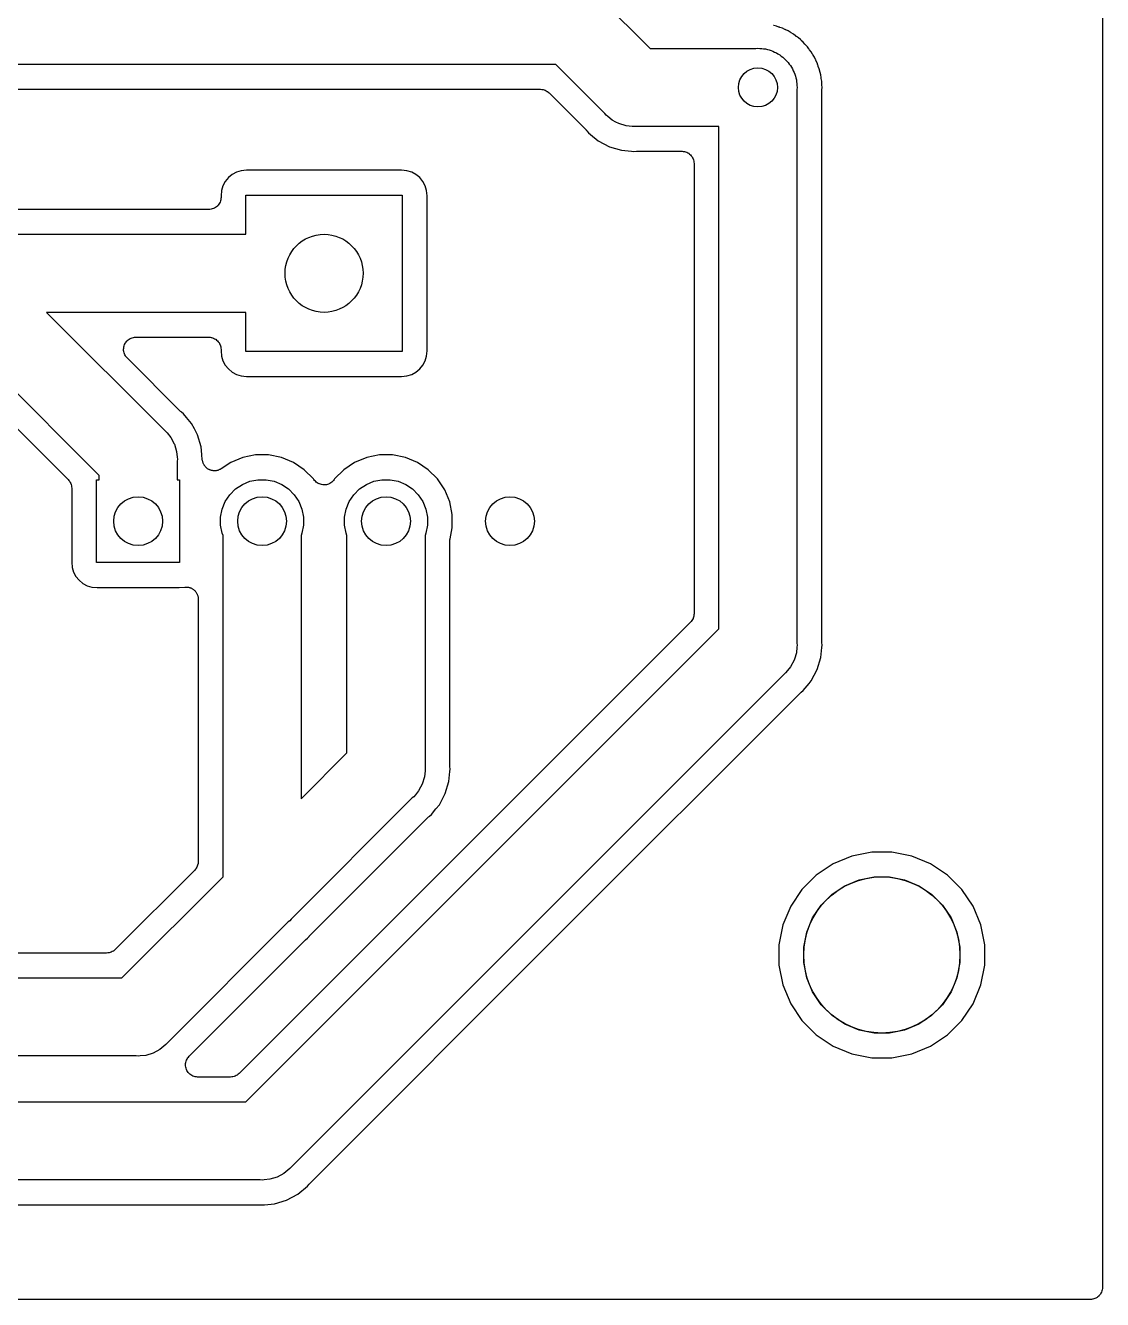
# Model space of a CAD drawing. Extents: x 42.5 to 107.4, y -118.8 to -66.6.
# Drawn here: x 85.32 to 107.39, y -118.82 to -92.71 of the extents above; entities that cross this region are included whole.
import ezdxf

# ---------------------------------------------------------------- set-up
doc = ezdxf.new("R2010")
doc.units = 0
doc.layers.add('BLACK', color=7, linetype='CONTINUOUS')

msp = doc.modelspace()

# ---------------------------------------------------------------- linework, layer by layer
at = {"layer": 'BLACK', "linetype": 'CONTINUOUS'}
for p, q in [((107.392, -66.848), (107.392, -118.572)), ((97.1135, -92.1721), (98.1214, -93.18)), ((100.657, -92.7114), (100.647, -92.7082)), ((100.66, -92.7121), (100.657, -92.7114)), ((100.712, -92.7223), (100.66, -92.7121)), ((100.76, -92.7423), (100.712, -92.7223)), ((100.77, -92.7453), (100.76, -92.7423)), ((100.78, -92.7495), (100.77, -92.7453)), ((100.783, -92.7505), (100.78, -92.7495)), ((100.833, -92.7657), (100.783, -92.7505)), ((100.879, -92.7904), (100.833, -92.7657)), ((100.889, -92.7944), (100.879, -92.7904)), ((100.898, -92.7995), (100.889, -92.7944)), ((100.901, -92.8009), (100.898, -92.7995)), ((100.95, -92.8209), (100.901, -92.8009)), ((100.993, -92.8499), (100.95, -92.8209)), ((101.002, -92.8549), (100.993, -92.8499)), ((101.011, -92.8609), (101.002, -92.8549)), ((101.014, -92.8625), (101.011, -92.8609)), ((101.06, -92.8872), (101.014, -92.8625)), ((101.101, -92.9203), (101.06, -92.8872)), ((101.109, -92.9262), (101.101, -92.9203)), ((101.117, -92.933), (101.109, -92.9262)), ((101.12, -92.935), (101.117, -92.933)), ((101.164, -92.964), (101.12, -92.935)), ((98.1214, -93.18), (100.291, -93.18)), ((100.291, -93.18), (100.33, -93.1761)), ((100.33, -93.1761), (100.369, -93.18)), ((100.369, -93.18), (100.409, -93.18)), ((100.409, -93.18), (100.448, -93.1877)), ((100.448, -93.1877), (100.487, -93.1916)), ((100.487, -93.1916), (100.525, -93.203)), ((100.525, -93.203), (100.563, -93.2107)), ((100.563, -93.2107), (100.6, -93.2259)), ((101.201, -93.001), (101.164, -92.964)), ((101.209, -93.0077), (101.201, -93.001)), ((101.216, -93.0152), (101.209, -93.0077)), ((101.219, -93.0175), (101.216, -93.0152)), ((101.259, -93.0506), (101.219, -93.0175)), ((101.293, -93.0911), (101.259, -93.0506)), ((101.3, -93.0985), (101.293, -93.0911)), ((101.307, -93.1067), (101.3, -93.0985)), ((101.309, -93.1092), (101.307, -93.1067)), ((101.346, -93.1462), (101.309, -93.1092)), ((101.375, -93.1897), (101.346, -93.1462)), ((101.382, -93.1978), (101.375, -93.1897)), ((101.387, -93.2067), (101.382, -93.1978)), ((101.39, -93.2094), (101.387, -93.2067)), ((101.423, -93.2498), (101.39, -93.2094)), ((100.6, -93.2259), (100.638, -93.2373)), ((100.638, -93.2373), (100.672, -93.2559)), ((100.672, -93.2559), (100.709, -93.271)), ((100.709, -93.271), (100.742, -93.293)), ((100.742, -93.293), (100.777, -93.3116)), ((100.777, -93.3116), (100.807, -93.3367)), ((100.807, -93.3367), (100.84, -93.3586)), ((100.84, -93.3586), (100.868, -93.3865)), ((100.868, -93.3865), (100.898, -93.4116)), ((100.898, -93.4116), (100.923, -93.4421)), ((100.923, -93.4421), (100.951, -93.47)), ((100.951, -93.47), (100.973, -93.5029)), ((101.447, -93.2959), (101.423, -93.2498)), ((101.453, -93.3047), (101.447, -93.2959)), ((101.458, -93.314), (101.453, -93.3047)), ((101.46, -93.317), (101.458, -93.314)), ((101.489, -93.3604), (101.46, -93.317)), ((101.509, -93.4087), (101.489, -93.3604)), ((101.514, -93.418), (101.509, -93.4087)), ((101.518, -93.4278), (101.514, -93.418)), ((101.52, -93.4309), (101.518, -93.4278)), ((101.544, -93.477), (101.52, -93.4309)), ((101.559, -93.5271), (101.544, -93.477)), ((96.1886, -93.51), (78.7793, -93.51)), ((97.1965, -94.5179), (96.1886, -93.51)), ((100.973, -93.5029), (100.998, -93.5334)), ((100.998, -93.5334), (101.017, -93.5682)), ((101.017, -93.5682), (101.039, -93.6011)), ((101.039, -93.6011), (101.054, -93.6376)), ((101.054, -93.6376), (101.073, -93.6724)), ((101.073, -93.6724), (101.084, -93.7102)), ((101.084, -93.7102), (101.099, -93.7466)), ((101.563, -93.5368), (101.559, -93.5271)), ((101.566, -93.5469), (101.563, -93.5368)), ((101.568, -93.5502), (101.566, -93.5469)), ((101.588, -93.5985), (101.568, -93.5502)), ((101.598, -93.6497), (101.588, -93.5985)), ((101.601, -93.6598), (101.598, -93.6497)), ((101.603, -93.6702), (101.601, -93.6598)), ((101.604, -93.6735), (101.603, -93.6702)), ((101.619, -93.7236), (101.604, -93.6735)), ((101.624, -93.7756), (101.619, -93.7236)), ((101.099, -93.7466), (101.107, -93.7854)), ((101.107, -93.7854), (101.118, -93.8232)), ((101.118, -93.8232), (101.122, -93.8625)), ((101.122, -93.8625), (101.13, -93.9012)), ((101.13, -93.9012), (101.13, -93.9407)), ((101.13, -93.9407), (101.134, -93.98)), ((101.134, -93.98), (101.13, -94.0193)), ((101.626, -93.786), (101.624, -93.7756)), ((101.627, -93.7965), (101.626, -93.786)), ((101.628, -93.7999), (101.627, -93.7965)), ((101.638, -93.8512), (101.628, -93.7999)), ((101.638, -93.9035), (101.638, -93.8512)), ((101.639, -93.914), (101.638, -93.9035)), ((101.639, -93.9245), (101.639, -93.914)), ((101.639, -93.928), (101.639, -93.9245)), ((101.644, -93.98), (101.639, -93.928)), ((101.639, -94.032), (101.644, -93.98)), ((78.8165, -94.018), (95.8747, -94.018)), ((95.8747, -94.018), (95.8755, -94.018)), ((95.8755, -94.018), (95.8755, -94.018)), ((95.8755, -94.018), (95.8756, -94.018)), ((95.8756, -94.018), (95.8781, -94.018)), ((95.8781, -94.018), (95.9011, -94.0206)), ((95.9011, -94.0206), (95.9241, -94.0229)), ((95.9241, -94.0229), (95.9253, -94.0233)), ((95.9253, -94.0233), (95.9266, -94.0235)), ((95.9266, -94.0235), (95.9486, -94.0304)), ((95.9486, -94.0304), (95.9707, -94.0372)), ((95.9707, -94.0372), (95.9719, -94.0378)), ((95.9719, -94.0378), (95.9731, -94.0382)), ((95.9731, -94.0382), (95.9933, -94.0493)), ((95.9933, -94.0493), (96.0137, -94.0603)), ((96.0137, -94.0603), (96.0147, -94.0611)), ((96.0147, -94.0611), (96.0159, -94.0617)), ((96.0159, -94.0617), (96.0336, -94.0765)), ((96.0336, -94.0765), (96.0514, -94.0912)), ((96.0514, -94.0912), (96.811, -94.8508)), ((101.13, -94.0193), (101.13, -105.371)), ((101.638, -94.053), (101.639, -94.0426)), ((101.638, -94.0565), (101.638, -94.053)), ((101.638, -105.333), (101.638, -94.0565)), ((101.639, -94.0426), (101.639, -94.032)), ((97.2216, -94.5484), (97.1965, -94.5179)), ((97.2521, -94.5735), (97.2216, -94.5484)), ((97.3434, -94.6484), (97.2521, -94.5735)), ((97.4193, -94.689), (97.3434, -94.6484)), ((97.4824, -94.7227), (97.4193, -94.689)), ((97.6332, -94.7684), (97.4824, -94.7227)), ((97.7507, -94.78), (97.6332, -94.7684)), ((97.79, -94.7839), (97.7507, -94.78)), ((97.7507, -94.78), (97.7507, -94.78)), ((97.8293, -94.78), (97.79, -94.7839)), ((99.53, -94.78), (97.8293, -94.78)), ((99.53, -105.079), (99.53, -94.78)), ((96.811, -94.8508), (96.8134, -94.8533)), ((96.8134, -94.8533), (96.82, -94.8615)), ((96.82, -94.8615), (96.8275, -94.869)), ((96.8275, -94.869), (96.8606, -94.9094)), ((96.8606, -94.9094), (96.901, -94.9425)), ((96.901, -94.9425), (96.901, -94.9425)), ((96.901, -94.9425), (97.0598, -95.0728)), ((97.0598, -95.0728), (97.287, -95.1943)), ((97.287, -95.1943), (97.5336, -95.2691)), ((97.5336, -95.2691), (97.738, -95.2892)), ((97.738, -95.2892), (97.738, -95.2892)), ((97.738, -95.2892), (97.79, -95.2943)), ((97.79, -95.2943), (97.842, -95.2892)), ((97.842, -95.2892), (97.8455, -95.2889)), ((97.8455, -95.2889), (97.856, -95.289)), ((97.856, -95.289), (97.8665, -95.288)), ((97.8665, -95.288), (98.772, -95.288)), ((98.772, -95.288), (98.7737, -95.288)), ((98.7737, -95.288), (98.7737, -95.288)), ((98.7737, -95.288), (98.7738, -95.288)), ((98.7738, -95.288), (98.7755, -95.288)), ((98.7755, -95.288), (98.7989, -95.2906)), ((98.7989, -95.2906), (98.8223, -95.2931)), ((98.8223, -95.2931), (98.8231, -95.2934)), ((98.8231, -95.2934), (98.824, -95.2935)), ((98.824, -95.2935), (98.8464, -95.3006)), ((98.8464, -95.3006), (98.8689, -95.3075)), ((98.8689, -95.3075), (98.8697, -95.308)), ((98.8697, -95.308), (98.8705, -95.3082)), ((98.8705, -95.3082), (98.8911, -95.3195)), ((98.8911, -95.3195), (98.9118, -95.3307)), ((98.9118, -95.3307), (98.9125, -95.3313)), ((98.9125, -95.3313), (98.9132, -95.3317)), ((98.9132, -95.3317), (98.9313, -95.3468)), ((98.9313, -95.3468), (98.9494, -95.3618)), ((98.9494, -95.3618), (98.9499, -95.3625)), ((98.9499, -95.3625), (98.9506, -95.3631)), ((98.9506, -95.3631), (98.9653, -95.3814)), ((98.9653, -95.3814), (98.9802, -95.3997)), ((98.9802, -95.3997), (98.9806, -95.4004)), ((98.9806, -95.4004), (98.9812, -95.4011)), ((98.9812, -95.4011), (98.9921, -95.4219)), ((98.9921, -95.4219), (99.0031, -95.4427)), ((99.0031, -95.4427), (99.0034, -95.4436)), ((99.0034, -95.4436), (99.0038, -95.4443)), ((99.0038, -95.4443), (99.0104, -95.4669)), ((99.0104, -95.4669), (99.0172, -95.4894)), ((99.0172, -95.4894), (99.0173, -95.4903)), ((99.0173, -95.4903), (99.0176, -95.4912)), ((99.0176, -95.4912), (99.0197, -95.5146)), ((99.0197, -95.5146), (99.022, -95.538)), ((99.022, -95.538), (99.022, -104.765)), ((89.5564, -95.7656), (89.4791, -95.8291)), ((89.6447, -95.7184), (89.5564, -95.7656)), ((89.7404, -95.6894), (89.6447, -95.7184)), ((89.8523, -95.6783), (89.7404, -95.6894)), ((93.0277, -95.6783), (89.8523, -95.6783)), ((93.1396, -95.6894), (93.0277, -95.6783)), ((93.2353, -95.7184), (93.1396, -95.6894)), ((93.3236, -95.7656), (93.2353, -95.7184)), ((93.4009, -95.8291), (93.3236, -95.7656)), ((89.3684, -95.9947), (89.3394, -96.0904)), ((89.4156, -95.9064), (89.3684, -95.9947)), ((89.4791, -95.8291), (89.4156, -95.9064)), ((93.4644, -95.9064), (93.4009, -95.8291)), ((93.5116, -95.9947), (93.4644, -95.9064)), ((93.5406, -96.0904), (93.5116, -95.9947)), ((89.2968, -96.3511), (89.2856, -96.3718)), ((89.3081, -96.3305), (89.2968, -96.3511)), ((89.3084, -96.3297), (89.3081, -96.3305)), ((89.3088, -96.3289), (89.3084, -96.3297)), ((89.3158, -96.3064), (89.3088, -96.3289)), ((89.3229, -96.284), (89.3158, -96.3064)), ((89.323, -96.2831), (89.3229, -96.284)), ((89.3232, -96.2823), (89.323, -96.2831)), ((89.3257, -96.2589), (89.3232, -96.2823)), ((89.3283, -96.2355), (89.3257, -96.2589)), ((89.3394, -96.0904), (89.3283, -96.2023)), ((89.3283, -96.2023), (89.3283, -96.232)), ((89.3283, -96.232), (89.3283, -96.2337)), ((89.3283, -96.2337), (89.3283, -96.2337)), ((89.3283, -96.2337), (89.3283, -96.2338)), ((89.3283, -96.2338), (89.3283, -96.2355)), ((89.84, -96.19), (93.04, -96.19)), ((89.84, -96.99), (89.84, -96.19)), ((93.04, -96.19), (93.04, -99.39)), ((93.5517, -96.2023), (93.5406, -96.0904)), ((93.5517, -99.3777), (93.5517, -96.2023)), ((89.0783, -96.482), (83.8965, -96.482)), ((89.1017, -96.4797), (89.0783, -96.482)), ((89.1252, -96.4776), (89.1017, -96.4797)), ((89.126, -96.4773), (89.1252, -96.4776)), ((89.1269, -96.4772), (89.126, -96.4773)), ((89.1495, -96.4704), (89.1269, -96.4772)), ((89.172, -96.4638), (89.1495, -96.4704)), ((89.1728, -96.4634), (89.172, -96.4638)), ((89.1736, -96.4631), (89.1728, -96.4634)), ((89.1944, -96.4521), (89.1736, -96.4631)), ((89.2152, -96.4412), (89.1944, -96.4521)), ((89.2159, -96.4406), (89.2152, -96.4412)), ((89.2167, -96.4402), (89.2159, -96.4406)), ((89.2349, -96.4253), (89.2167, -96.4402)), ((89.2532, -96.4106), (89.2349, -96.4253)), ((89.2538, -96.4099), (89.2532, -96.4106)), ((89.2545, -96.4094), (89.2538, -96.4099)), ((89.2695, -96.3913), (89.2545, -96.4094)), ((89.2846, -96.3732), (89.2695, -96.3913)), ((89.285, -96.3725), (89.2846, -96.3732)), ((89.2856, -96.3718), (89.285, -96.3725)), ((83.8593, -96.99), (89.84, -96.99)), ((86.83, -101.931), (83.4886, -98.59)), ((89.84, -98.59), (85.7514, -98.59)), ((85.7514, -98.59), (88.1679, -101.007)), ((89.84, -99.39), (89.84, -98.59)), ((83.3514, -99.1712), (86.1951, -102.015)), ((87.3627, -99.2292), (87.3741, -99.2082)), ((87.3741, -99.2082), (87.3744, -99.2079)), ((87.3744, -99.2079), (87.3746, -99.2075)), ((87.3746, -99.2075), (87.3899, -99.1891)), ((87.3899, -99.1891), (87.4052, -99.1706)), ((87.4052, -99.1706), (87.4055, -99.1703)), ((87.4055, -99.1703), (87.4058, -99.17)), ((87.4058, -99.17), (87.4245, -99.1549)), ((87.4245, -99.1549), (87.443, -99.1398)), ((87.443, -99.1398), (87.4434, -99.1396)), ((87.4434, -99.1396), (87.4437, -99.1393)), ((87.4437, -99.1393), (87.4649, -99.1281)), ((87.4649, -99.1281), (87.4861, -99.1169)), ((87.4861, -99.1169), (87.4865, -99.1167)), ((87.4865, -99.1167), (87.4869, -99.1165)), ((87.4869, -99.1165), (87.5097, -99.1097)), ((87.5097, -99.1097), (87.5328, -99.1028)), ((87.5328, -99.1028), (87.5332, -99.1027)), ((87.5332, -99.1027), (87.5336, -99.1026)), ((87.5336, -99.1026), (87.5574, -99.1003)), ((87.5574, -99.1003), (87.5813, -99.098)), ((87.5813, -99.098), (89.0783, -99.098)), ((89.0783, -99.098), (89.08, -99.098)), ((89.08, -99.098), (89.0801, -99.098)), ((89.0801, -99.098), (89.0801, -99.098)), ((89.0801, -99.098), (89.0818, -99.098)), ((89.0818, -99.098), (89.1052, -99.1006)), ((89.1052, -99.1006), (89.1286, -99.1031)), ((89.1286, -99.1031), (89.1294, -99.1034)), ((89.1294, -99.1034), (89.1303, -99.1035)), ((89.1303, -99.1035), (89.1527, -99.1106)), ((89.1527, -99.1106), (89.1752, -99.1175)), ((89.1752, -99.1175), (89.176, -99.118)), ((89.176, -99.118), (89.1768, -99.1182)), ((89.1768, -99.1182), (89.1974, -99.1295)), ((89.1974, -99.1295), (89.2181, -99.1407)), ((89.2181, -99.1407), (89.2188, -99.1413)), ((89.2188, -99.1413), (89.2196, -99.1417)), ((89.2196, -99.1417), (89.2376, -99.1568)), ((89.2376, -99.1568), (89.2557, -99.1718)), ((89.2557, -99.1718), (89.2563, -99.1725)), ((89.2563, -99.1725), (89.257, -99.1731)), ((89.257, -99.1731), (89.2717, -99.1914)), ((89.2717, -99.1914), (89.2866, -99.2097)), ((89.2866, -99.2097), (89.287, -99.2104)), ((89.287, -99.2104), (89.2875, -99.2111)), ((89.2875, -99.2111), (89.2984, -99.2319)), ((87.3314, -99.3454), (87.3339, -99.3216)), ((87.3314, -99.3458), (87.3314, -99.3454)), ((87.3314, -99.3463), (87.3314, -99.3458)), ((87.3335, -99.3702), (87.3314, -99.3463)), ((87.3356, -99.394), (87.3335, -99.3702)), ((87.3339, -99.3216), (87.3364, -99.2977)), ((87.3357, -99.3944), (87.3356, -99.394)), ((87.3358, -99.3948), (87.3357, -99.3944)), ((87.3425, -99.4179), (87.3358, -99.3948)), ((87.3364, -99.2977), (87.3366, -99.2973)), ((87.3366, -99.2969), (87.3438, -99.274)), ((87.3366, -99.2973), (87.3366, -99.2969)), ((87.3492, -99.4408), (87.3425, -99.4179)), ((87.3438, -99.274), (87.3509, -99.2511)), ((87.3494, -99.4412), (87.3492, -99.4408)), ((87.3495, -99.4417), (87.3494, -99.4412)), ((87.3606, -99.4628), (87.3495, -99.4417)), ((87.3509, -99.2511), (87.3511, -99.2507)), ((87.3511, -99.2507), (87.3512, -99.2503)), ((87.3512, -99.2503), (87.3627, -99.2292)), ((87.3717, -99.4842), (87.3606, -99.4628)), ((87.372, -99.4845), (87.3717, -99.4842)), ((87.3722, -99.4849), (87.372, -99.4845)), ((89.2984, -99.2319), (89.3095, -99.2527)), ((89.3095, -99.2527), (89.3097, -99.2536)), ((89.3097, -99.2536), (89.3101, -99.2543)), ((89.3101, -99.2543), (89.3168, -99.2769)), ((89.3168, -99.2769), (89.3236, -99.2994)), ((89.3236, -99.2994), (89.3237, -99.3003)), ((89.3237, -99.3003), (89.3239, -99.3012)), ((89.3239, -99.3012), (89.326, -99.3246)), ((89.326, -99.3246), (89.3283, -99.348)), ((89.3283, -99.348), (89.3283, -99.3777)), ((89.3283, -99.3777), (89.3394, -99.4896)), ((93.04, -99.39), (89.84, -99.39)), ((93.5406, -99.4896), (93.5517, -99.3777)), ((87.3871, -99.5035), (87.3722, -99.4849)), ((87.4021, -99.5223), (87.3871, -99.5035)), ((87.4027, -99.5229), (87.4021, -99.5223)), ((87.4028, -99.5229), (87.4027, -99.5229)), ((87.4027, -99.5229), (87.4027, -99.5229)), ((87.4046, -99.5248), (87.4028, -99.5229)), ((88.5008, -100.621), (87.4046, -99.5248)), ((89.3394, -99.4896), (89.3684, -99.5853)), ((89.3684, -99.5853), (89.4156, -99.6736)), ((89.4156, -99.6736), (89.4791, -99.7509)), ((93.4009, -99.7509), (93.4644, -99.6736)), ((93.4644, -99.6736), (93.5116, -99.5853)), ((93.5116, -99.5853), (93.5406, -99.4896)), ((89.4791, -99.7509), (89.5564, -99.8144)), ((89.5564, -99.8144), (89.6447, -99.8616)), ((89.6447, -99.8616), (89.7404, -99.8906)), ((89.7404, -99.8906), (89.8523, -99.9017)), ((89.8523, -99.9017), (93.0277, -99.9017)), ((93.0277, -99.9017), (93.1396, -99.8906)), ((93.1396, -99.8906), (93.2353, -99.8616)), ((93.2353, -99.8616), (93.3236, -99.8144)), ((93.3236, -99.8144), (93.4009, -99.7509)), ((88.5089, -100.628), (88.5008, -100.621)), ((88.5163, -100.635), (88.5089, -100.628)), ((88.519, -100.637), (88.5163, -100.635)), ((88.5594, -100.671), (88.519, -100.637)), ((88.6199, -100.744), (88.5594, -100.671)), ((88.7228, -100.87), (88.6199, -100.744)), ((88.1679, -101.007), (88.1984, -101.032)), ((88.1984, -101.032), (88.2235, -101.062)), ((88.7817, -100.98), (88.7228, -100.87)), ((88.8443, -101.097), (88.7817, -100.98)), ((88.7817, -100.98), (88.7817, -100.98)), ((88.2235, -101.062), (88.2235, -101.062)), ((88.2235, -101.062), (88.2984, -101.153)), ((88.2984, -101.153), (88.3686, -101.285)), ((88.3686, -101.285), (88.3727, -101.292)), ((88.3727, -101.292), (88.4184, -101.443)), ((88.9191, -101.344), (88.8443, -101.097)), ((88.4184, -101.443), (88.43, -101.56)), ((88.43, -101.56), (88.4339, -101.6)), ((88.9351, -101.506), (88.9191, -101.344)), ((88.9456, -101.612), (88.9351, -101.506)), ((89.7739, -101.564), (89.5267, -101.667)), ((90.0362, -101.512), (89.7739, -101.564)), ((90.3038, -101.512), (90.0362, -101.512)), ((90.5661, -101.564), (90.3038, -101.512)), ((90.8133, -101.667), (90.5661, -101.564)), ((92.3139, -101.564), (92.0667, -101.667)), ((92.5762, -101.512), (92.3139, -101.564)), ((92.8438, -101.512), (92.5762, -101.512)), ((93.1061, -101.564), (92.8438, -101.512)), ((93.3533, -101.667), (93.1061, -101.564)), ((88.4339, -101.6), (88.43, -101.639)), ((88.43, -101.639), (88.43, -102.02)), ((88.9478, -101.624), (88.9456, -101.612)), ((88.9489, -101.635), (88.9478, -101.624)), ((88.9526, -101.648), (88.9489, -101.635)), ((88.9551, -101.66), (88.9526, -101.648)), ((88.9595, -101.671), (88.9551, -101.66)), ((88.9628, -101.682), (88.9595, -101.671)), ((88.9688, -101.694), (88.9628, -101.682)), ((88.9737, -101.705), (88.9688, -101.694)), ((88.9801, -101.715), (88.9737, -101.705)), ((88.9855, -101.725), (88.9801, -101.715)), ((88.9936, -101.735), (88.9855, -101.725)), ((89.0007, -101.746), (88.9936, -101.735)), ((89.0089, -101.754), (89.0007, -101.746)), ((89.0162, -101.763), (89.0089, -101.754)), ((89.026, -101.772), (89.0162, -101.763)), ((89.0351, -101.781), (89.026, -101.772)), ((89.0447, -101.787), (89.0351, -101.781)), ((89.0537, -101.795), (89.0447, -101.787)), ((89.0649, -101.801), (89.0537, -101.795)), ((89.0755, -101.808), (89.0649, -101.801)), ((89.0863, -101.812), (89.0755, -101.808)), ((89.0965, -101.818), (89.0863, -101.812)), ((89.1087, -101.822), (89.0965, -101.818)), ((89.1205, -101.827), (89.1087, -101.822)), ((89.1319, -101.829), (89.1205, -101.827)), ((89.143, -101.833), (89.1319, -101.829)), ((89.1558, -101.834), (89.143, -101.833)), ((89.1683, -101.837), (89.1558, -101.834)), ((89.2401, -101.834), (89.2285, -101.835)), ((89.2524, -101.83), (89.2401, -101.834)), ((89.265, -101.828), (89.2524, -101.83)), ((89.2758, -101.823), (89.265, -101.828)), ((89.287, -101.82), (89.2758, -101.823)), ((89.2984, -101.814), (89.287, -101.82)), ((89.3103, -101.809), (89.2984, -101.814)), ((89.32, -101.803), (89.3103, -101.809)), ((89.3303, -101.798), (89.32, -101.803)), ((89.3332, -101.796), (89.3303, -101.798)), ((89.5267, -101.667), (89.3332, -101.796)), ((91.0357, -101.815), (90.8133, -101.667)), ((91.2248, -102.004), (91.0357, -101.815)), ((91.8443, -101.815), (91.6552, -102.004)), ((92.0667, -101.667), (91.8443, -101.815)), ((93.5757, -101.815), (93.3533, -101.667)), ((93.7648, -102.004), (93.5757, -101.815)), ((86.1951, -102.015), (86.1957, -102.015)), ((86.1957, -102.015), (86.1957, -102.016)), ((86.1957, -102.016), (86.1958, -102.016)), ((86.1958, -102.016), (86.1976, -102.017)), ((86.1976, -102.017), (86.212, -102.035)), ((86.212, -102.035), (86.2266, -102.053)), ((86.2266, -102.053), (86.2272, -102.054)), ((86.2272, -102.054), (86.228, -102.056)), ((86.228, -102.056), (86.2386, -102.076)), ((86.2386, -102.076), (86.2495, -102.096)), ((86.78, -103.72), (86.78, -102.02)), ((86.78, -102.02), (86.83, -102.02)), ((86.83, -102.02), (86.83, -101.931)), ((88.43, -102.02), (88.48, -102.02)), ((88.48, -102.02), (88.48, -103.72)), ((89.18, -101.837), (89.1683, -101.837)), ((89.1915, -101.838), (89.18, -101.837)), ((89.2043, -101.837), (89.1915, -101.838)), ((89.2171, -101.837), (89.2043, -101.837)), ((89.2285, -101.835), (89.2171, -101.837)), ((89.7674, -102.117), (89.9221, -102.053)), ((89.9221, -102.053), (90.0863, -102.02)), ((90.0863, -102.02), (90.2537, -102.02)), ((90.2537, -102.02), (90.4179, -102.053)), ((90.4179, -102.053), (90.5726, -102.117)), ((91.2321, -102.015), (91.2248, -102.004)), ((91.2472, -102.034), (91.2321, -102.015)), ((91.2621, -102.052), (91.2472, -102.034)), ((91.2627, -102.052), (91.2621, -102.052)), ((91.2631, -102.053), (91.2627, -102.052)), ((91.2815, -102.068), (91.2631, -102.053)), ((91.2997, -102.083), (91.2815, -102.068)), ((91.3002, -102.084), (91.2997, -102.083)), ((91.3007, -102.084), (91.3002, -102.084)), ((91.3217, -102.095), (91.3007, -102.084)), ((91.3425, -102.107), (91.3217, -102.095)), ((91.5763, -102.086), (91.5554, -102.097)), ((91.5769, -102.086), (91.5763, -102.086)), ((91.5774, -102.085), (91.5769, -102.086)), ((91.596, -102.07), (91.5774, -102.085)), ((91.6144, -102.055), (91.596, -102.07)), ((91.6149, -102.055), (91.6144, -102.055)), ((91.6154, -102.055), (91.6149, -102.055)), ((91.6306, -102.036), (91.6154, -102.055)), ((91.6459, -102.018), (91.6306, -102.036)), ((91.6466, -102.017), (91.6459, -102.018)), ((91.6467, -102.017), (91.6466, -102.017)), ((91.6466, -102.017), (91.6466, -102.017)), ((91.6479, -102.015), (91.6467, -102.017)), ((91.6552, -102.004), (91.6479, -102.015)), ((92.3074, -102.117), (92.4621, -102.053)), ((92.4621, -102.053), (92.6263, -102.02)), ((92.6263, -102.02), (92.7937, -102.02)), ((92.7937, -102.02), (92.9579, -102.053)), ((92.9579, -102.053), (93.1126, -102.117)), ((93.9134, -102.227), (93.7648, -102.004)), ((86.2495, -102.096), (86.2498, -102.098)), ((86.2498, -102.098), (86.2505, -102.099)), ((86.2505, -102.099), (86.2569, -102.121)), ((86.2569, -102.121), (86.2636, -102.143)), ((86.2636, -102.143), (86.2637, -102.144)), ((86.2637, -102.144), (86.2641, -102.146)), ((86.2641, -102.146), (86.2661, -102.169)), ((86.2661, -102.169), (86.2683, -102.192)), ((86.2683, -102.192), (86.2683, -103.708)), ((89.4167, -102.467), (89.5098, -102.328)), ((89.5098, -102.328), (89.6282, -102.21)), ((89.6282, -102.21), (89.7674, -102.117)), ((90.5726, -102.117), (90.7118, -102.21)), ((90.7118, -102.21), (90.8302, -102.328)), ((90.8302, -102.328), (90.9233, -102.467)), ((91.3431, -102.107), (91.3425, -102.107)), ((91.3437, -102.107), (91.3431, -102.107)), ((91.3665, -102.114), (91.3437, -102.107)), ((91.3891, -102.121), (91.3665, -102.114)), ((91.3897, -102.121), (91.3891, -102.121)), ((91.3904, -102.121), (91.3897, -102.121)), ((91.414, -102.124), (91.3904, -102.121)), ((91.4376, -102.126), (91.414, -102.124)), ((91.4383, -102.126), (91.4376, -102.126)), ((91.4389, -102.126), (91.4383, -102.126)), ((91.4625, -102.124), (91.4389, -102.126)), ((91.4862, -102.122), (91.4625, -102.124)), ((91.4868, -102.122), (91.4862, -102.122)), ((91.4875, -102.122), (91.4868, -102.122)), ((91.5103, -102.115), (91.4875, -102.122)), ((91.533, -102.108), (91.5103, -102.115)), ((91.5336, -102.108), (91.533, -102.108)), ((91.5343, -102.108), (91.5336, -102.108)), ((91.5554, -102.097), (91.5343, -102.108)), ((91.9567, -102.467), (92.0498, -102.328)), ((92.0498, -102.328), (92.1682, -102.21)), ((92.1682, -102.21), (92.3074, -102.117)), ((93.1126, -102.117), (93.2518, -102.21)), ((93.2518, -102.21), (93.3702, -102.328)), ((93.3702, -102.328), (93.4633, -102.467)), ((94.0158, -102.474), (93.9134, -102.227)), ((89.3527, -102.622), (89.4167, -102.467)), ((90.9233, -102.467), (90.9873, -102.622)), ((91.8927, -102.622), (91.9567, -102.467)), ((93.4633, -102.467), (93.5273, -102.622)), ((94.068, -102.736), (94.0158, -102.474)), ((89.32, -102.786), (89.3527, -102.622)), ((89.32, -102.954), (89.32, -102.786)), ((90.9873, -102.622), (91.02, -102.786)), ((91.02, -102.786), (91.02, -102.954)), ((91.86, -102.786), (91.8927, -102.622)), ((91.86, -102.954), (91.86, -102.786)), ((93.5273, -102.622), (93.56, -102.786)), ((93.56, -102.786), (93.56, -102.954)), ((94.068, -103.004), (94.068, -102.736)), ((89.3527, -103.118), (89.32, -102.954)), ((89.37, -103.16), (89.3527, -103.118)), ((90.9873, -103.118), (90.97, -103.16)), ((91.02, -102.954), (90.9873, -103.118)), ((91.8927, -103.118), (91.86, -102.954)), ((91.91, -103.16), (91.8927, -103.118)), ((93.5273, -103.118), (93.51, -103.16)), ((93.56, -102.954), (93.5273, -103.118)), ((94.0228, -103.231), (94.068, -103.004)), ((89.37, -110.159), (89.37, -103.16)), ((90.97, -103.16), (90.97, -108.559)), ((91.91, -107.619), (91.91, -103.16)), ((93.51, -103.16), (93.51, -107.911)), ((94.018, -103.276), (94.0206, -103.254)), ((94.018, -103.28), (94.018, -103.276)), ((94.018, -107.873), (94.018, -103.28)), ((94.018, -103.28), (94.018, -103.28)), ((94.018, -103.28), (94.018, -103.28)), ((94.018, -103.28), (94.018, -103.28)), ((94.0206, -103.254), (94.0228, -103.231)), ((86.2683, -103.708), (86.2794, -103.82)), ((86.2794, -103.82), (86.3084, -103.915)), ((86.3084, -103.915), (86.3556, -104.004)), ((88.48, -103.72), (86.78, -103.72)), ((86.3556, -104.004), (86.4191, -104.081)), ((86.4191, -104.081), (86.4964, -104.144)), ((86.4964, -104.144), (86.5847, -104.192)), ((86.5847, -104.192), (86.6804, -104.221)), ((86.6804, -104.221), (86.7923, -104.232)), ((86.7923, -104.232), (88.4677, -104.232)), ((88.4677, -104.232), (88.5875, -104.22)), ((88.5875, -104.22), (88.591, -104.22)), ((88.591, -104.22), (88.6024, -104.22)), ((88.6024, -104.22), (88.6137, -104.219)), ((88.6137, -104.219), (88.6267, -104.22)), ((88.6267, -104.22), (88.6398, -104.22)), ((88.6398, -104.22), (88.6509, -104.223)), ((88.6509, -104.223), (88.6623, -104.224)), ((88.6623, -104.224), (88.6747, -104.228)), ((88.6747, -104.228), (88.6875, -104.23)), ((88.6875, -104.23), (88.698, -104.235)), ((88.698, -104.235), (88.7089, -104.238)), ((88.7089, -104.238), (88.7204, -104.244)), ((88.7204, -104.244), (88.7323, -104.25)), ((88.7323, -104.25), (88.7418, -104.256)), ((88.7418, -104.256), (88.7518, -104.261)), ((88.7518, -104.261), (88.7618, -104.27)), ((88.7618, -104.27), (88.7726, -104.277)), ((88.7726, -104.277), (88.7806, -104.285)), ((88.7806, -104.285), (88.7894, -104.293)), ((88.7894, -104.293), (88.7976, -104.303)), ((88.7976, -104.303), (88.8068, -104.312)), ((88.8068, -104.312), (88.813, -104.321)), ((88.813, -104.321), (88.8202, -104.33)), ((88.8202, -104.33), (88.8264, -104.342)), ((88.8264, -104.342), (88.8335, -104.353)), ((88.8335, -104.353), (88.8378, -104.363)), ((88.8378, -104.363), (88.8431, -104.373)), ((88.8431, -104.373), (88.8469, -104.386)), ((88.8469, -104.386), (88.8518, -104.398)), ((88.8518, -104.398), (88.8539, -104.409)), ((88.8539, -104.409), (88.8572, -104.42)), ((88.8572, -104.42), (88.8585, -104.433)), ((88.8585, -104.433), (88.861, -104.446)), ((88.861, -104.446), (88.8609, -104.457)), ((88.8609, -104.457), (88.862, -104.469)), ((88.862, -104.469), (88.862, -109.845)), ((98.9488, -104.941), (89.7014, -114.189)), ((98.9635, -104.923), (98.9488, -104.941)), ((98.9783, -104.906), (98.9635, -104.923)), ((98.9789, -104.905), (98.9783, -104.906)), ((98.9797, -104.904), (98.9789, -104.905)), ((98.9907, -104.883), (98.9797, -104.904)), ((99.0018, -104.863), (98.9907, -104.883)), ((99.0022, -104.862), (99.0018, -104.863)), ((99.0028, -104.861), (99.0022, -104.862)), ((99.0096, -104.839), (99.0028, -104.861)), ((99.0165, -104.817), (99.0096, -104.839)), ((99.0167, -104.815), (99.0165, -104.817)), ((99.0171, -104.814), (99.0167, -104.815)), ((99.0194, -104.791), (99.0171, -104.814)), ((99.022, -104.768), (99.0194, -104.791)), ((99.022, -104.765), (99.022, -104.765)), ((99.022, -104.765), (99.022, -104.766)), ((99.022, -104.766), (99.022, -104.766)), ((99.022, -104.766), (99.022, -104.768)), ((89.8386, -114.77), (99.53, -105.079)), ((101.13, -105.449), (101.118, -105.567)), ((101.13, -105.371), (101.134, -105.41)), ((101.134, -105.41), (101.13, -105.449)), ((101.13, -105.449), (101.13, -105.449)), ((101.619, -105.666), (101.639, -105.462)), ((101.639, -105.344), (101.638, -105.333)), ((101.639, -105.354), (101.639, -105.344)), ((101.639, -105.358), (101.639, -105.354)), ((101.644, -105.41), (101.639, -105.358)), ((101.639, -105.462), (101.644, -105.41)), ((101.639, -105.462), (101.639, -105.462)), ((101.073, -105.718), (100.998, -105.857)), ((101.078, -105.7), (101.073, -105.718)), ((101.118, -105.567), (101.078, -105.7)), ((101.544, -105.913), (101.619, -105.666)), ((100.868, -106.003), (90.7635, -116.108)), ((100.898, -105.978), (100.868, -106.003)), ((100.972, -105.888), (100.898, -105.978)), ((100.998, -105.857), (100.972, -105.888)), ((101.423, -106.14), (101.544, -105.913)), ((101.259, -106.339), (101.379, -106.194)), ((101.379, -106.194), (101.423, -106.14)), ((96.2388, -111.351), (101.201, -106.389)), ((101.201, -106.389), (101.203, -106.387)), ((101.203, -106.387), (101.211, -106.38)), ((101.211, -106.38), (101.219, -106.373)), ((101.219, -106.373), (101.259, -106.339)), ((90.97, -108.559), (91.91, -107.619)), ((93.51, -107.989), (93.4984, -108.107)), ((93.51, -107.911), (93.5139, -107.95)), ((93.5139, -107.95), (93.51, -107.989)), ((93.51, -107.989), (93.51, -107.989)), ((93.9991, -108.206), (94.0192, -108.002)), ((94.019, -107.884), (94.018, -107.873)), ((94.0189, -107.894), (94.019, -107.884)), ((94.0192, -107.898), (94.0189, -107.894)), ((94.0243, -107.95), (94.0192, -107.898)), ((94.0192, -108.002), (94.0243, -107.95)), ((94.0192, -108.002), (94.0192, -108.002)), ((93.4196, -108.319), (93.3784, -108.397)), ((93.4527, -108.258), (93.4196, -108.319)), ((93.4984, -108.107), (93.4527, -108.258)), ((93.9243, -108.453), (93.9991, -108.206)), ((93.2479, -108.543), (90.7635, -111.028)), ((93.2784, -108.518), (93.2479, -108.543)), ((93.3108, -108.479), (93.2784, -108.518)), ((93.3784, -108.397), (93.3108, -108.479)), ((93.8028, -108.68), (93.9243, -108.453)), ((93.599, -108.913), (93.6394, -108.879)), ((93.6394, -108.879), (93.7325, -108.766)), ((93.7325, -108.766), (93.8028, -108.68)), ((93.7325, -108.766), (93.7325, -108.766)), ((91.149, -111.361), (93.5808, -108.929)), ((93.5808, -108.929), (93.5833, -108.927)), ((93.5833, -108.927), (93.5915, -108.92)), ((93.5915, -108.92), (93.599, -108.913)), ((102.662, -109.652), (102.255, -109.733)), ((103.078, -109.652), (102.662, -109.652)), ((103.485, -109.733), (103.078, -109.652)), ((88.8495, -109.919), (88.8428, -109.941)), ((88.8565, -109.897), (88.8495, -109.919)), ((88.8567, -109.895), (88.8565, -109.897)), ((88.8571, -109.894), (88.8567, -109.895)), ((88.8594, -109.871), (88.8571, -109.894)), ((88.862, -109.848), (88.8594, -109.871)), ((88.862, -109.845), (88.862, -109.845)), ((88.862, -109.845), (88.862, -109.846)), ((88.862, -109.846), (88.862, -109.846)), ((88.862, -109.846), (88.862, -109.848)), ((101.871, -109.892), (101.526, -110.123)), ((102.255, -109.733), (101.871, -109.892)), ((103.869, -109.892), (103.485, -109.733)), ((104.214, -110.123), (103.869, -109.892)), ((88.7888, -110.021), (87.1614, -111.649)), ((87.2986, -112.23), (89.37, -110.159)), ((88.8035, -110.004), (88.7888, -110.021)), ((88.8183, -109.986), (88.8035, -110.004)), ((88.8189, -109.985), (88.8183, -109.986)), ((88.8197, -109.984), (88.8189, -109.985)), ((88.8307, -109.963), (88.8197, -109.984)), ((88.8418, -109.943), (88.8307, -109.963)), ((88.8422, -109.942), (88.8418, -109.943)), ((88.8428, -109.941), (88.8422, -109.942)), ((101.526, -110.123), (101.233, -110.416)), ((102.403, -110.221), (102.712, -110.16)), ((102.712, -110.16), (103.028, -110.16)), ((103.028, -110.16), (103.337, -110.221)), ((104.507, -110.416), (104.214, -110.123)), ((101.233, -110.416), (101.002, -110.761)), ((101.85, -110.517), (102.112, -110.342)), ((102.112, -110.342), (102.403, -110.221)), ((103.337, -110.221), (103.628, -110.342)), ((103.628, -110.342), (103.89, -110.517)), ((104.738, -110.761), (104.507, -110.416)), ((101.627, -110.74), (101.85, -110.517)), ((103.89, -110.517), (104.113, -110.74)), ((101.002, -110.761), (100.843, -111.145)), ((101.452, -111.002), (101.627, -110.74)), ((104.113, -110.74), (104.288, -111.002)), ((104.897, -111.145), (104.738, -110.761)), ((90.7079, -111.083), (88.2235, -113.568)), ((90.7384, -111.058), (90.7079, -111.083)), ((90.7635, -111.028), (90.7384, -111.058)), ((100.843, -111.145), (100.762, -111.552)), ((101.331, -111.293), (101.452, -111.002)), ((104.288, -111.002), (104.409, -111.293)), ((104.978, -111.552), (104.897, -111.145)), ((88.6746, -113.835), (91.0408, -111.469)), ((91.0408, -111.469), (91.0433, -111.467)), ((91.0433, -111.467), (91.0515, -111.46)), ((91.0515, -111.46), (91.059, -111.453)), ((91.059, -111.453), (91.0994, -111.419)), ((91.0994, -111.419), (91.1325, -111.379)), ((91.1325, -111.379), (91.1348, -111.376)), ((91.1348, -111.376), (91.1423, -111.369)), ((91.1423, -111.369), (91.149, -111.361)), ((91.149, -116.441), (96.2388, -111.351)), ((101.27, -111.602), (101.331, -111.293)), ((104.409, -111.293), (104.47, -111.602)), ((86.9847, -111.722), (62.8753, -111.722)), ((87.0077, -111.72), (86.9847, -111.722)), ((87.0306, -111.718), (87.0077, -111.72)), ((87.0319, -111.717), (87.0306, -111.718)), ((87.0332, -111.717), (87.0319, -111.717)), ((87.0554, -111.711), (87.0332, -111.717)), ((87.0775, -111.704), (87.0554, -111.711)), ((87.0787, -111.704), (87.0775, -111.704)), ((87.0799, -111.703), (87.0787, -111.704)), ((87.1003, -111.692), (87.0799, -111.703)), ((87.1208, -111.682), (87.1003, -111.692)), ((87.1218, -111.681), (87.1208, -111.682)), ((87.123, -111.68), (87.1218, -111.681)), ((87.1409, -111.666), (87.123, -111.68)), ((87.1589, -111.651), (87.1409, -111.666)), ((87.1608, -111.649), (87.1589, -111.651)), ((87.1614, -111.649), (87.1608, -111.649)), ((87.1608, -111.649), (87.1608, -111.649)), ((87.1608, -111.649), (87.1608, -111.649)), ((100.762, -111.552), (100.762, -111.968)), ((101.27, -111.918), (101.27, -111.602)), ((104.47, -111.602), (104.47, -111.918)), ((104.978, -111.968), (104.978, -111.552)), ((100.762, -111.968), (100.843, -112.375)), ((101.331, -112.227), (101.27, -111.918)), ((104.47, -111.918), (104.409, -112.227)), ((104.897, -112.375), (104.978, -111.968)), ((62.5614, -112.23), (87.2986, -112.23)), ((101.452, -112.518), (101.331, -112.227)), ((104.409, -112.227), (104.288, -112.518)), ((100.843, -112.375), (101.002, -112.759)), ((101.627, -112.78), (101.452, -112.518)), ((104.288, -112.518), (104.113, -112.78)), ((104.738, -112.759), (104.897, -112.375)), ((101.002, -112.759), (101.233, -113.104)), ((101.85, -113.003), (101.627, -112.78)), ((104.113, -112.78), (103.89, -113.003)), ((104.507, -113.104), (104.738, -112.759)), ((102.112, -113.178), (101.85, -113.003)), ((103.89, -113.003), (103.628, -113.178)), ((101.233, -113.104), (101.526, -113.397)), ((102.403, -113.299), (102.112, -113.178)), ((102.712, -113.36), (102.403, -113.299)), ((103.337, -113.299), (103.028, -113.36)), ((103.628, -113.178), (103.337, -113.299)), ((104.214, -113.397), (104.507, -113.104)), ((88.2235, -113.568), (88.1984, -113.598)), ((101.526, -113.397), (101.871, -113.628)), ((103.028, -113.36), (102.712, -113.36)), ((103.869, -113.628), (104.214, -113.397)), ((87.5907, -113.83), (62.2693, -113.83)), ((87.63, -113.834), (87.5907, -113.83)), ((87.6693, -113.83), (87.63, -113.834)), ((87.7868, -113.818), (87.6693, -113.83)), ((87.6693, -113.83), (87.6693, -113.83)), ((87.9376, -113.773), (87.7868, -113.818)), ((88.0766, -113.698), (87.9376, -113.773)), ((88.1984, -113.598), (88.0766, -113.698)), ((88.6593, -113.854), (88.6746, -113.835)), ((101.871, -113.628), (102.255, -113.787)), ((102.255, -113.787), (102.662, -113.868)), ((103.078, -113.868), (103.485, -113.787)), ((103.485, -113.787), (103.869, -113.628)), ((88.6013, -114.01), (88.6038, -113.986)), ((88.6014, -114.011), (88.6013, -114.01)), ((88.6036, -114.035), (88.6013, -114.011)), ((88.6013, -114.011), (88.6014, -114.011)), ((88.6058, -114.059), (88.6036, -114.035)), ((88.6038, -113.986), (88.6063, -113.963)), ((88.6059, -114.059), (88.6058, -114.059)), ((88.6059, -114.06), (88.6059, -114.059)), ((88.6127, -114.083), (88.6059, -114.06)), ((88.6063, -113.963), (88.6064, -113.962)), ((88.6064, -113.962), (88.6135, -113.939)), ((88.6064, -113.962), (88.6064, -113.962)), ((88.6195, -114.106), (88.6127, -114.083)), ((88.6135, -113.939), (88.6205, -113.916)), ((88.6197, -114.106), (88.6195, -114.106)), ((88.6199, -114.106), (88.6197, -114.106)), ((88.6311, -114.128), (88.6199, -114.106)), ((88.6205, -113.916), (88.6207, -113.916)), ((88.6207, -113.916), (88.6209, -113.915)), ((88.6209, -113.915), (88.6322, -113.894)), ((88.6322, -113.894), (88.6436, -113.873)), ((88.6436, -113.873), (88.6439, -113.873)), ((88.6439, -113.873), (88.6441, -113.872)), ((88.6441, -113.872), (88.6593, -113.854)), ((102.662, -113.868), (103.078, -113.868)), ((88.6422, -114.149), (88.6311, -114.128)), ((88.6424, -114.149), (88.6422, -114.149)), ((88.6426, -114.15), (88.6424, -114.149)), ((88.6577, -114.168), (88.6426, -114.15)), ((88.6727, -114.187), (88.6577, -114.168)), ((88.6731, -114.187), (88.6727, -114.187)), ((88.6733, -114.188), (88.6731, -114.187)), ((88.6917, -114.203), (88.6733, -114.188)), ((88.7101, -114.218), (88.6917, -114.203)), ((88.7105, -114.218), (88.7101, -114.218)), ((88.7108, -114.219), (88.7105, -114.218)), ((88.7319, -114.23), (88.7108, -114.219)), ((88.7529, -114.242), (88.7319, -114.23)), ((88.7533, -114.242), (88.7529, -114.242)), ((88.7537, -114.242), (88.7533, -114.242)), ((88.7765, -114.249), (88.7537, -114.242)), ((88.7994, -114.257), (88.7765, -114.249)), ((88.7998, -114.257), (88.7994, -114.257)), ((88.8002, -114.257), (88.7998, -114.257)), ((88.8239, -114.259), (88.8002, -114.257)), ((88.8479, -114.262), (88.8239, -114.259)), ((88.8487, -114.262), (88.8479, -114.262)), ((88.8488, -114.262), (88.8487, -114.262)), ((88.8487, -114.262), (88.8487, -114.262)), ((88.8513, -114.262), (88.8488, -114.262)), ((89.5247, -114.262), (88.8513, -114.262)), ((89.5477, -114.26), (89.5247, -114.262)), ((89.5706, -114.258), (89.5477, -114.26)), ((89.5719, -114.257), (89.5706, -114.258)), ((89.5732, -114.257), (89.5719, -114.257)), ((89.5954, -114.251), (89.5732, -114.257)), ((89.6175, -114.244), (89.5954, -114.251)), ((89.6187, -114.244), (89.6175, -114.244)), ((89.6199, -114.243), (89.6187, -114.244)), ((89.6403, -114.232), (89.6199, -114.243)), ((89.6608, -114.222), (89.6403, -114.232)), ((89.6618, -114.221), (89.6608, -114.222)), ((89.663, -114.22), (89.6618, -114.221)), ((89.6809, -114.206), (89.663, -114.22)), ((89.6989, -114.191), (89.6809, -114.206)), ((89.7008, -114.189), (89.6989, -114.191)), ((89.7014, -114.189), (89.7008, -114.189)), ((89.7008, -114.189), (89.7008, -114.189)), ((89.7008, -114.189), (89.7008, -114.189)), ((54.9414, -114.77), (89.8386, -114.77)), ((90.7384, -116.138), (90.6166, -116.238)), ((90.7635, -116.108), (90.7384, -116.138)), ((90.1307, -116.37), (54.6493, -116.37)), ((90.17, -116.374), (90.1307, -116.37)), ((90.2093, -116.37), (90.17, -116.374)), ((90.3268, -116.358), (90.2093, -116.37)), ((90.2093, -116.37), (90.2093, -116.37)), ((90.4776, -116.313), (90.3268, -116.358)), ((90.6166, -116.238), (90.4776, -116.313)), ((91.1325, -116.459), (91.1348, -116.456)), ((91.1348, -116.456), (91.1423, -116.449)), ((91.1423, -116.449), (91.149, -116.441)), ((90.673, -116.784), (90.9002, -116.663)), ((90.9002, -116.663), (91.0994, -116.499)), ((91.0994, -116.499), (91.1325, -116.459)), ((54.6865, -116.878), (90.0935, -116.878)), ((90.0935, -116.878), (90.097, -116.878)), ((90.097, -116.878), (90.1074, -116.879)), ((90.1074, -116.879), (90.118, -116.879)), ((90.118, -116.879), (90.17, -116.884)), ((90.17, -116.884), (90.222, -116.879)), ((90.222, -116.879), (90.2221, -116.879)), ((90.2221, -116.879), (90.4264, -116.859)), ((90.4264, -116.859), (90.673, -116.784)), ((107.236, -118.804), (107.213, -118.81)), ((107.237, -118.803), (107.236, -118.803)), ((107.236, -118.803), (107.236, -118.804)), ((107.258, -118.792), (107.237, -118.803)), ((107.279, -118.781), (107.258, -118.792)), ((107.28, -118.781), (107.279, -118.781)), ((107.299, -118.765), (107.28, -118.78)), ((107.28, -118.78), (107.28, -118.781)), ((107.317, -118.751), (107.299, -118.765)), ((107.318, -118.749), (107.317, -118.75)), ((107.317, -118.75), (107.317, -118.751)), ((107.333, -118.731), (107.318, -118.749)), ((107.348, -118.713), (107.333, -118.731)), ((107.349, -118.712), (107.348, -118.713)), ((107.36, -118.691), (107.349, -118.712)), ((107.349, -118.712), (107.349, -118.712)), ((107.372, -118.67), (107.36, -118.691)), ((107.379, -118.646), (107.372, -118.669)), ((107.372, -118.669), (107.372, -118.67)), ((107.372, -118.67), (107.372, -118.67)), ((107.387, -118.624), (107.379, -118.646)), ((107.389, -118.599), (107.387, -118.622)), ((107.387, -118.622), (107.387, -118.623)), ((107.387, -118.623), (107.387, -118.624)), ((107.392, -118.575), (107.389, -118.599)), ((107.392, -118.572), (107.392, -118.574)), ((107.392, -118.574), (107.392, -118.574)), ((107.392, -118.574), (107.392, -118.574)), ((107.392, -118.574), (107.392, -118.575)), ((107.142, -118.822), (42.718, -118.822)), ((107.165, -118.82), (107.142, -118.822)), ((107.189, -118.818), (107.165, -118.82)), ((107.19, -118.817), (107.189, -118.818)), ((107.191, -118.817), (107.19, -118.817)), ((107.213, -118.81), (107.191, -118.817))]:
    msp.add_line(p, q, dxfattribs=at)
at = {"layer": 'BLACK'}
for centre, radius in [((100.33, -93.98), 0.4), ((91.44, -97.79), 0.8), ((87.63, -102.87), 0.5), ((90.17, -102.87), 0.5), ((92.71, -102.87), 0.5), ((95.25, -102.87), 0.5), ((102.87, -111.76), 1.6)]:
    msp.add_circle(centre, radius, dxfattribs=at)

doc.saveas('drawing.dxf')
